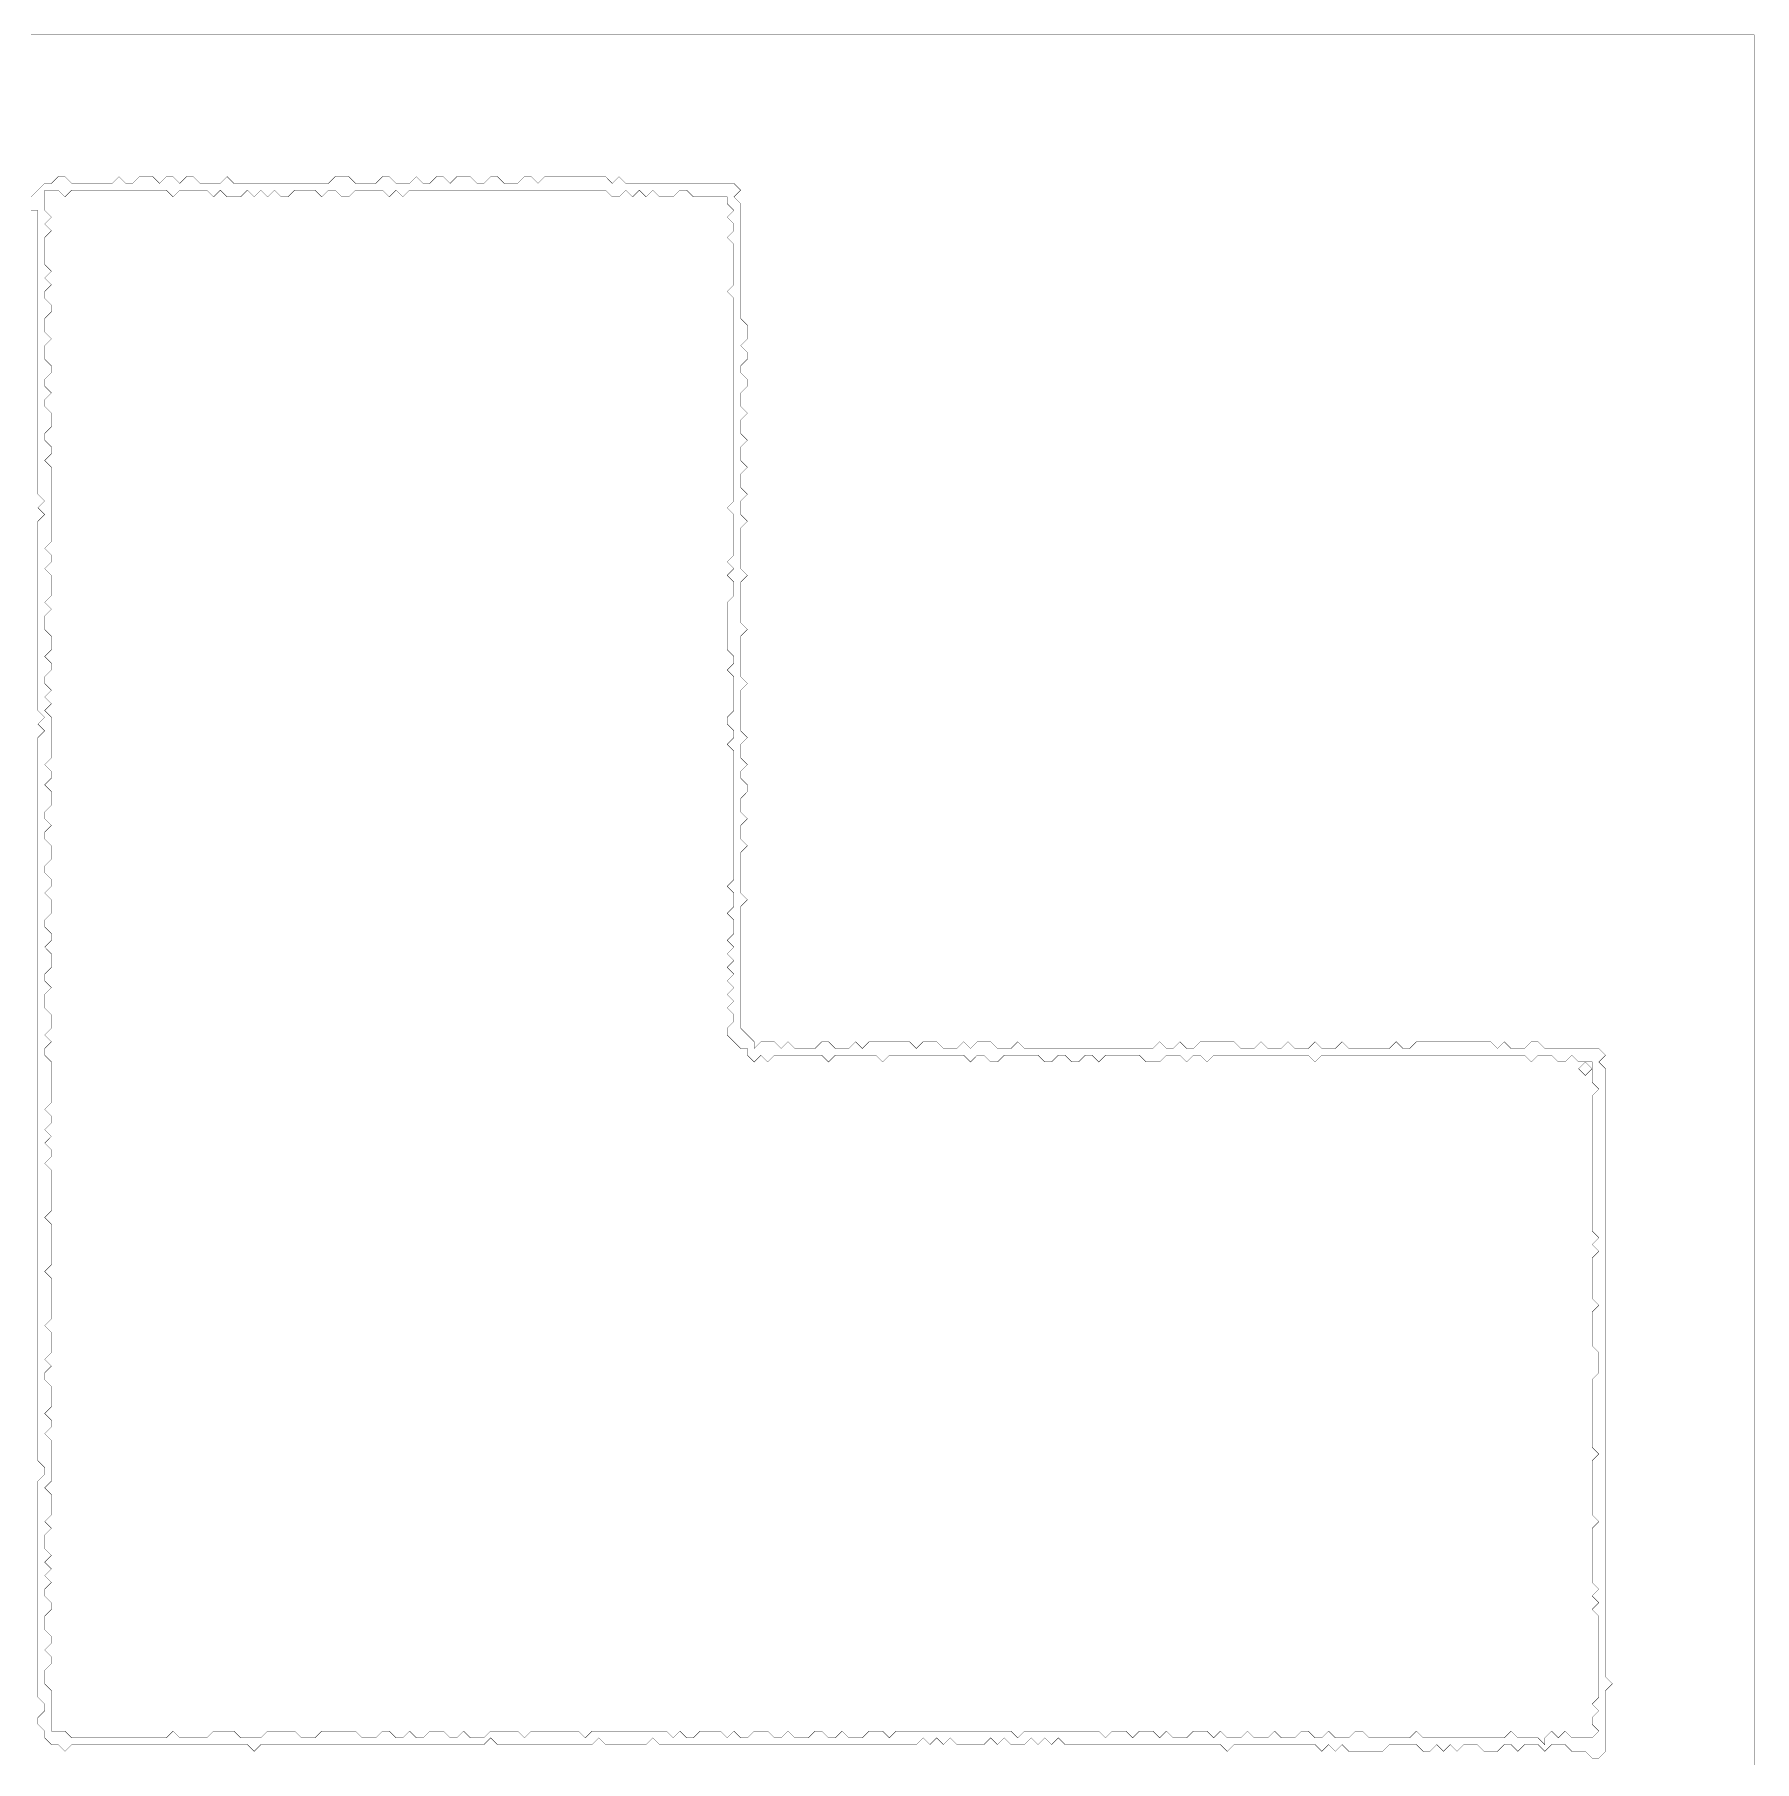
# Model space of a CAD drawing. Header units: metres. Extents: x 0 to 5174, y -5174 to 0.
# Drawn here: x 2597 to 5174, y -2587 to 0 of the extents above; entities that cross this region are included whole.
import ezdxf

# ---------------------------------------------------------------- set-up
doc = ezdxf.new("R2010")
doc.units = ezdxf.units.M
doc.layers.add('conductor', color=1, linetype='Continuous')
doc.layers.add('substrate', color=5, linetype='Continuous')

msp = doc.modelspace()

# ---------------------------------------------------------------- linework, layer by layer
at = {"layer": 'conductor', "const_width": 0.5}
for points in [[(2612.25, -232.875), (2612.25, -243), (2612.25, -253.125), (2612.25, -263.25), (2622.375, -273.375), (2612.25, -283.5), (2622.375, -293.625), (2612.25, -303.75), (2612.25, -313.875), (2612.25, -324), (2612.25, -334.125), (2612.25, -344.25), (2622.375, -354.375), (2612.25, -364.5), (2622.375, -374.625), (2612.25, -384.75), (2612.25, -394.875), (2622.375, -405), (2622.375, -415.125), (2612.25, -425.25), (2612.25, -435.375), (2612.25, -445.5), (2622.375, -455.625), (2612.25, -465.75), (2612.25, -475.875), (2612.25, -486), (2622.375, -496.125), (2622.375, -506.25), (2612.25, -516.375), (2612.25, -526.5), (2622.375, -536.625), (2612.25, -546.75), (2612.25, -556.875), (2622.375, -567), (2622.375, -577.125), (2622.375, -587.25), (2612.25, -597.375), (2612.25, -607.5), (2622.375, -617.625), (2622.375, -627.75), (2612.25, -637.875), (2622.375, -648), (2622.375, -658.125), (2622.375, -668.25), (2622.375, -678.375), (2622.375, -688.5), (2622.375, -698.625), (2622.375, -708.75), (2622.375, -718.875), (2622.375, -729), (2622.375, -739.125), (2622.375, -749.25), (2622.375, -759.375), (2612.25, -769.5), (2622.375, -779.625), (2622.375, -789.75), (2612.25, -799.875), (2622.375, -810), (2622.375, -820.125), (2622.375, -830.25), (2622.375, -840.375), (2612.25, -850.5), (2622.375, -860.625), (2612.25, -870.75), (2612.25, -880.875), (2612.25, -891), (2622.375, -901.125), (2622.375, -911.25), (2622.375, -921.375), (2612.25, -931.5), (2622.375, -941.625), (2622.375, -951.75), (2612.25, -961.875), (2612.25, -972), (2622.375, -982.125), (2612.25, -992.25), (2622.375, -1002.375), (2612.25, -1012.5), (2622.375, -1022.625), (2622.375, -1032.75), (2622.375, -1042.875), (2622.375, -1053), (2622.375, -1063.125), (2622.375, -1073.25), (2622.375, -1083.375), (2612.25, -1093.5), (2622.375, -1103.625), (2622.375, -1113.75), (2612.25, -1123.875), (2622.375, -1134), (2622.375, -1144.125), (2622.375, -1154.25), (2612.25, -1164.375), (2612.25, -1174.5), (2622.375, -1184.625), (2612.25, -1194.75), (2612.25, -1204.875), (2622.375, -1215), (2622.375, -1225.125), (2622.375, -1235.25), (2612.25, -1245.375), (2612.25, -1255.5), (2622.375, -1265.625), (2622.375, -1275.75), (2612.25, -1285.875), (2622.375, -1296), (2622.375, -1306.125), (2622.375, -1316.25), (2612.25, -1326.375), (2612.25, -1336.5), (2622.375, -1346.625), (2622.375, -1356.75), (2612.25, -1366.875), (2622.375, -1377), (2622.375, -1387.125), (2622.375, -1397.25), (2612.25, -1407.375), (2612.25, -1417.5), (2622.375, -1427.625), (2612.25, -1437.75), (2612.25, -1447.875), (2612.25, -1458), (2622.375, -1468.125), (2622.375, -1478.25), (2622.375, -1488.375), (2612.25, -1498.5), (2622.375, -1508.625), (2612.25, -1518.75), (2612.25, -1528.875), (2622.375, -1539), (2622.375, -1549.125), (2622.375, -1559.25), (2622.375, -1569.375), (2622.375, -1579.5), (2622.375, -1589.625), (2622.375, -1599.75), (2612.25, -1609.875), (2622.375, -1620), (2622.375, -1630.125), (2612.25, -1640.25), (2622.375, -1650.375), (2612.25, -1660.5), (2622.375, -1670.625), (2622.375, -1680.75), (2612.25, -1690.875), (2622.375, -1701), (2622.375, -1711.125), (2622.375, -1721.25), (2622.375, -1731.375), (2622.375, -1741.5), (2622.375, -1751.625), (2622.375, -1761.75), (2612.25, -1771.875), (2622.375, -1782), (2622.375, -1792.125), (2622.375, -1802.25), (2622.375, -1812.375), (2622.375, -1822.5), (2622.375, -1832.625), (2622.375, -1842.75), (2612.25, -1852.875), (2622.375, -1863), (2622.375, -1873.125), (2622.375, -1883.25), (2622.375, -1893.375), (2622.375, -1903.5), (2622.375, -1913.625), (2622.375, -1923.75), (2612.25, -1933.875), (2622.375, -1944), (2622.375, -1954.125), (2622.375, -1964.25), (2622.375, -1974.375), (2612.25, -1984.5), (2622.375, -1994.625), (2612.25, -2004.75), (2612.25, -2014.875), (2622.375, -2025), (2622.375, -2035.125), (2622.375, -2045.25), (2622.375, -2055.375), (2612.25, -2065.5), (2622.375, -2075.625), (2622.375, -2085.75), (2612.25, -2095.875), (2622.375, -2106), (2622.375, -2116.125), (2622.375, -2126.25), (2622.375, -2136.375), (2622.375, -2146.5), (2622.375, -2156.625), (2622.375, -2166.75), (2612.25, -2176.875), (2622.375, -2187), (2622.375, -2197.125), (2622.375, -2207.25), (2622.375, -2217.375), (2612.25, -2227.5), (2622.375, -2237.625), (2612.25, -2247.75), (2612.25, -2257.875), (2612.25, -2268), (2622.375, -2278.125), (2612.25, -2288.25), (2622.375, -2298.375), (2612.25, -2308.5), (2622.375, -2318.625), (2612.25, -2328.75), (2612.25, -2338.875), (2622.375, -2349), (2622.375, -2359.125), (2612.25, -2369.25), (2612.25, -2379.375), (2612.25, -2389.5), (2622.375, -2399.625), (2622.375, -2409.75), (2612.25, -2419.875), (2622.375, -2430), (2622.375, -2440.125), (2612.25, -2450.25), (2612.25, -2460.375), (2612.25, -2470.5), (2622.375, -2480.625), (2622.375, -2490.75), (2622.375, -2500.875), (2622.375, -2511), (2622.375, -2521.125), (2622.375, -2531.25), (2622.375, -2541.375), (2632.5, -2541.375), (2642.625, -2541.375), (2652.75, -2551.5), (2662.875, -2551.5), (2673, -2551.5), (2683.125, -2551.5), (2693.25, -2551.5), (2703.375, -2551.5), (2713.5, -2551.5), (2723.625, -2551.5), (2733.75, -2551.5), (2743.875, -2551.5), (2754, -2551.5), (2764.125, -2551.5), (2774.25, -2551.5), (2784.375, -2551.5), (2794.5, -2551.5), (2804.625, -2541.375), (2814.75, -2551.5), (2824.875, -2551.5), (2835, -2551.5), (2845.125, -2551.5), (2855.25, -2551.5), (2865.375, -2541.375), (2875.5, -2541.375), (2885.625, -2541.375), (2895.75, -2541.375), (2905.875, -2551.5), (2916, -2551.5), (2926.125, -2551.5), (2936.25, -2551.5), (2946.375, -2541.375), (2956.5, -2541.375), (2966.625, -2541.375), (2976.75, -2541.375), (2986.875, -2541.375), (2997, -2551.5), (3007.125, -2551.5), (3017.25, -2551.5), (3027.375, -2541.375), (3037.5, -2541.375), (3047.625, -2541.375), (3057.75, -2541.375), (3067.875, -2541.375), (3078, -2541.375), (3088.125, -2551.5), (3098.25, -2551.5), (3108.375, -2551.5), (3118.5, -2541.375), (3128.625, -2541.375), (3138.75, -2551.5), (3148.875, -2551.5), (3159, -2541.375), (3169.125, -2551.5), (3179.25, -2551.5), (3189.375, -2541.375), (3199.5, -2541.375), (3209.625, -2541.375), (3219.75, -2551.5), (3229.875, -2551.5), (3240, -2541.375), (3250.125, -2551.5), (3260.25, -2551.5), (3270.375, -2551.5), (3280.5, -2541.375), (3290.625, -2541.375), (3300.75, -2541.375), (3310.875, -2541.375), (3321, -2541.375), (3331.125, -2551.5), (3341.25, -2541.375), (3351.375, -2541.375), (3361.5, -2541.375), (3371.625, -2541.375), (3381.75, -2541.375), (3391.875, -2541.375), (3402, -2541.375), (3412.125, -2541.375), (3422.25, -2551.5), (3432.375, -2541.375), (3442.5, -2541.375), (3452.625, -2541.375), (3462.75, -2541.375), (3472.875, -2541.375), (3483, -2541.375), (3493.125, -2541.375), (3503.25, -2541.375), (3513.375, -2541.375), (3523.5, -2541.375), (3533.625, -2541.375), (3543.75, -2541.375), (3553.875, -2551.5), (3564, -2541.375), (3574.125, -2551.5), (3584.25, -2551.5), (3594.375, -2541.375), (3604.5, -2541.375), (3614.625, -2541.375), (3624.75, -2541.375), (3634.875, -2551.5), (3645, -2541.375), (3655.125, -2551.5), (3665.25, -2551.5), (3675.375, -2541.375), (3685.5, -2541.375), (3695.625, -2541.375), (3705.75, -2551.5), (3715.875, -2551.5), (3726, -2541.375), (3736.125, -2551.5), (3746.25, -2551.5), (3756.375, -2551.5), (3766.5, -2541.375), (3776.625, -2541.375), (3786.75, -2551.5), (3796.875, -2551.5), (3807, -2541.375), (3817.125, -2551.5), (3827.25, -2551.5), (3837.375, -2551.5), (3847.5, -2541.375), (3857.625, -2541.375), (3867.75, -2541.375), (3877.875, -2551.5), (3888, -2541.375), (3898.125, -2541.375), (3908.25, -2541.375), (3918.375, -2541.375), (3928.5, -2541.375), (3938.625, -2541.375), (3948.75, -2541.375), (3958.875, -2541.375), (3969, -2541.375), (3979.125, -2541.375), (3989.25, -2541.375), (3999.375, -2541.375), (4009.5, -2541.375), (4019.625, -2541.375), (4029.75, -2541.375), (4039.875, -2541.375), (4050, -2541.375), (4060.125, -2541.375), (4070.25, -2551.5), (4080.375, -2541.375), (4090.5, -2541.375), (4100.625, -2541.375), (4110.75, -2541.375), (4120.875, -2541.375), (4131, -2541.375), (4141.125, -2541.375), (4151.25, -2541.375), (4161.375, -2541.375), (4171.5, -2541.375), (4181.625, -2541.375), (4191.75, -2541.375), (4201.875, -2551.5), (4212, -2541.375), (4222.125, -2541.375), (4232.25, -2541.375), (4242.375, -2551.5), (4252.5, -2541.375), (4262.625, -2541.375), (4272.75, -2541.375), (4282.875, -2551.5), (4293, -2541.375), (4303.125, -2551.5), (4313.25, -2551.5), (4323.375, -2551.5), (4333.5, -2541.375), (4343.625, -2541.375), (4353.75, -2541.375), (4363.875, -2551.5), (4374, -2541.375), (4384.125, -2551.5), (4394.25, -2551.5), (4404.375, -2551.5), (4414.5, -2541.375), (4424.625, -2551.5), (4434.75, -2551.5), (4444.875, -2551.5), (4455, -2541.375), (4465.125, -2551.5), (4475.25, -2551.5), (4485.375, -2551.5), (4495.5, -2541.375), (4505.625, -2541.375), (4515.75, -2551.5), (4525.875, -2551.5), (4536, -2541.375), (4546.125, -2551.5), (4556.25, -2551.5), (4566.375, -2551.5), (4576.5, -2541.375), (4586.625, -2541.375), (4596.75, -2551.5), (4606.875, -2551.5), (4617, -2551.5), (4627.125, -2551.5), (4637.25, -2551.5), (4647.375, -2551.5), (4657.5, -2551.5), (4667.625, -2541.375), (4677.75, -2551.5), (4687.875, -2551.5), (4698, -2551.5), (4708.125, -2551.5), (4718.25, -2551.5), (4728.375, -2551.5), (4738.5, -2551.5), (4748.625, -2551.5), (4758.75, -2551.5), (4768.875, -2551.5), (4779, -2551.5), (4789.125, -2551.5), (4799.25, -2551.5), (4809.375, -2541.375), (4819.5, -2551.5), (4829.625, -2551.5), (4839.75, -2551.5), (4849.875, -2551.5), (4860, -2561.625), (4860, -2551.5), (4870.125, -2541.375), (4880.25, -2551.5), (4890.375, -2541.375), (4900.5, -2551.5), (4910.625, -2551.5), (4920.75, -2551.5), (4930.875, -2551.5), (4941, -2541.375), (4930.875, -2531.25), (4930.875, -2521.125), (4941, -2511), (4930.875, -2500.875), (4941, -2490.75), (4941, -2480.625), (4941, -2470.5), (4941, -2460.375), (4941, -2450.25), (4941, -2440.125), (4941, -2430), (4941, -2419.875), (4941, -2409.75), (4941, -2399.625), (4941, -2389.5), (4941, -2379.375), (4941, -2369.25), (4930.875, -2359.125), (4941, -2349), (4930.875, -2338.875), (4941, -2328.75), (4930.875, -2318.625), (4930.875, -2308.5), (4930.875, -2298.375), (4930.875, -2288.25), (4930.875, -2278.125), (4930.875, -2268), (4930.875, -2257.875), (4930.875, -2247.75), (4930.875, -2237.625), (4941, -2227.5), (4930.875, -2217.375), (4930.875, -2207.25), (4930.875, -2197.125), (4930.875, -2187), (4930.875, -2176.875), (4930.875, -2166.75), (4930.875, -2156.625), (4930.875, -2146.5), (4930.875, -2136.375), (4941, -2126.25), (4930.875, -2116.125), (4930.875, -2106), (4930.875, -2095.875), (4930.875, -2085.75), (4930.875, -2075.625), (4930.875, -2065.5), (4930.875, -2055.375), (4930.875, -2045.25), (4930.875, -2035.125), (4930.875, -2025), (4930.875, -2014.875), (4941, -2004.75), (4941, -1994.625), (4941, -1984.5), (4941, -1974.375), (4930.875, -1964.25), (4930.875, -1954.125), (4930.875, -1944), (4930.875, -1933.875), (4930.875, -1923.75), (4930.875, -1913.625), (4941, -1903.5), (4930.875, -1893.375), (4930.875, -1883.25), (4930.875, -1873.125), (4930.875, -1863), (4930.875, -1852.875), (4930.875, -1842.75), (4930.875, -1832.625), (4941, -1822.5), (4930.875, -1812.375), (4941, -1802.25), (4930.875, -1792.125), (4930.875, -1782), (4930.875, -1771.875), (4930.875, -1761.75), (4930.875, -1751.625), (4930.875, -1741.5), (4930.875, -1731.375), (4930.875, -1721.25), (4930.875, -1711.125), (4930.875, -1701), (4930.875, -1690.875), (4930.875, -1680.75), (4930.875, -1670.625), (4930.875, -1660.5), (4930.875, -1650.375), (4930.875, -1640.25), (4930.875, -1630.125), (4930.875, -1620), (4930.875, -1609.875), (4930.875, -1599.75), (4930.875, -1589.625), (4941, -1579.5), (4930.875, -1569.375), (4930.875, -1559.25), (4930.875, -1549.125), (4930.875, -1539), (4920.75, -1539), (4910.625, -1539), (4900.5, -1528.875), (4890.375, -1539), (4880.25, -1539), (4870.125, -1528.875), (4860, -1528.875), (4849.875, -1528.875), (4839.75, -1539), (4829.625, -1528.875), (4819.5, -1528.875), (4809.375, -1528.875), (4799.25, -1528.875), (4789.125, -1528.875), (4779, -1528.875), (4768.875, -1528.875), (4758.75, -1528.875), (4748.625, -1528.875), (4738.5, -1528.875), (4728.375, -1528.875), (4718.25, -1528.875), (4708.125, -1528.875), (4698, -1528.875), (4687.875, -1528.875), (4677.75, -1528.875), (4667.625, -1528.875), (4657.5, -1528.875), (4647.375, -1528.875), (4637.25, -1528.875), (4627.125, -1528.875), (4617, -1528.875), (4606.875, -1528.875), (4596.75, -1528.875), (4586.625, -1528.875), (4576.5, -1528.875), (4566.375, -1528.875), (4556.25, -1528.875), (4546.125, -1528.875), (4536, -1528.875), (4525.875, -1528.875), (4515.75, -1539), (4505.625, -1528.875), (4495.5, -1528.875), (4485.375, -1528.875), (4475.25, -1528.875), (4465.125, -1528.875), (4455, -1528.875), (4444.875, -1528.875), (4434.75, -1528.875), (4424.625, -1528.875), (4414.5, -1528.875), (4404.375, -1528.875), (4394.25, -1528.875), (4384.125, -1528.875), (4374, -1528.875), (4363.875, -1528.875), (4353.75, -1539), (4343.625, -1528.875), (4333.5, -1528.875), (4323.375, -1539), (4313.25, -1528.875), (4303.125, -1528.875), (4293, -1528.875), (4282.875, -1539), (4272.75, -1539), (4262.625, -1539), (4252.5, -1528.875), (4242.375, -1528.875), (4232.25, -1528.875), (4222.125, -1528.875), (4212, -1528.875), (4201.875, -1528.875), (4191.75, -1539), (4181.625, -1528.875), (4171.5, -1528.875), (4161.375, -1539), (4151.25, -1539), (4141.125, -1528.875), (4131, -1528.875), (4120.875, -1539), (4110.75, -1539), (4100.625, -1528.875), (4090.5, -1528.875), (4080.375, -1528.875), (4070.25, -1528.875), (4060.125, -1528.875), (4050, -1528.875), (4039.875, -1539), (4029.75, -1539), (4019.625, -1528.875), (4009.5, -1528.875), (3999.375, -1539), (3989.25, -1528.875), (3979.125, -1528.875), (3969, -1528.875), (3958.875, -1528.875), (3948.75, -1528.875), (3938.625, -1528.875), (3928.5, -1528.875), (3918.375, -1528.875), (3908.25, -1528.875), (3898.125, -1528.875), (3888, -1528.875), (3877.875, -1528.875), (3867.75, -1539), (3857.625, -1528.875), (3847.5, -1528.875), (3837.375, -1528.875), (3827.25, -1528.875), (3817.125, -1528.875), (3807, -1528.875), (3796.875, -1528.875), (3786.75, -1539), (3776.625, -1528.875), (3766.5, -1528.875), (3756.375, -1528.875), (3746.25, -1528.875), (3736.125, -1528.875), (3726, -1528.875), (3715.875, -1528.875), (3705.75, -1528.875), (3695.625, -1539), (3685.5, -1528.875), (3675.375, -1539), (3665.25, -1528.875), (3665.25, -1518.75), (3655.125, -1518.75), (3645, -1508.625), (3634.875, -1498.5), (3634.875, -1488.375), (3645, -1478.25), (3645, -1468.125), (3634.875, -1458), (3645, -1447.875), (3634.875, -1437.75), (3645, -1427.625), (3634.875, -1417.5), (3645, -1407.375), (3634.875, -1397.25), (3645, -1387.125), (3634.875, -1377), (3645, -1366.875), (3634.875, -1356.75), (3645, -1346.625), (3645, -1336.5), (3645, -1326.375), (3634.875, -1316.25), (3645, -1306.125), (3645, -1296), (3645, -1285.875), (3634.875, -1275.75), (3645, -1265.625), (3645, -1255.5), (3645, -1245.375), (3645, -1235.25), (3645, -1225.125), (3645, -1215), (3645, -1204.875), (3645, -1194.75), (3645, -1184.625), (3645, -1174.5), (3645, -1164.375), (3645, -1154.25), (3645, -1144.125), (3645, -1134), (3645, -1123.875), (3645, -1113.75), (3645, -1103.625), (3645, -1093.5), (3645, -1083.375), (3645, -1073.25), (3634.875, -1063.125), (3645, -1053), (3645, -1042.875), (3634.875, -1032.75), (3634.875, -1022.625), (3645, -1012.5), (3645, -1002.375), (3645, -992.25), (3645, -982.125), (3645, -972), (3645, -961.875), (3634.875, -951.75), (3645, -941.625), (3645, -931.5), (3634.875, -921.375), (3634.875, -911.25), (3634.875, -901.125), (3634.875, -891), (3634.875, -880.875), (3634.875, -870.75), (3634.875, -860.625), (3634.875, -850.5), (3645, -840.375), (3645, -830.25), (3645, -820.125), (3634.875, -810), (3645, -799.875), (3634.875, -789.75), (3645, -779.625), (3645, -769.5), (3645, -759.375), (3645, -749.25), (3645, -739.125), (3645, -729), (3645, -718.875), (3634.875, -708.75), (3645, -698.625), (3645, -688.5), (3645, -678.375), (3645, -668.25), (3645, -658.125), (3645, -648), (3645, -637.875), (3645, -627.75), (3645, -617.625), (3645, -607.5), (3645, -597.375), (3645, -587.25), (3645, -577.125), (3645, -567), (3645, -556.875), (3645, -546.75), (3645, -536.625), (3645, -526.5), (3645, -516.375), (3645, -506.25), (3645, -496.125), (3645, -486), (3645, -475.875), (3645, -465.75), (3645, -455.625), (3645, -445.5), (3645, -435.375), (3645, -425.25), (3645, -415.125), (3645, -405), (3645, -394.875), (3634.875, -384.75), (3645, -374.625), (3645, -364.5), (3645, -354.375), (3645, -344.25), (3645, -334.125), (3645, -324), (3645, -313.875), (3634.875, -303.75), (3645, -293.625), (3645, -283.5), (3634.875, -273.375), (3645, -263.25), (3634.875, -253.125), (3634.875, -243), (3624.75, -243), (3614.625, -243), (3604.5, -243), (3594.375, -243), (3584.25, -243), (3574.125, -232.875), (3564, -232.875), (3553.875, -243), (3543.75, -243), (3533.625, -243), (3523.5, -232.875), (3513.375, -243), (3503.25, -232.875), (3493.125, -243), (3483, -232.875), (3472.875, -243), (3462.75, -243), (3452.625, -232.875), (3442.5, -232.875), (3432.375, -232.875), (3422.25, -232.875), (3412.125, -232.875), (3402, -232.875), (3391.875, -232.875), (3381.75, -232.875), (3371.625, -232.875), (3361.5, -232.875), (3351.375, -232.875), (3341.25, -232.875), (3331.125, -232.875), (3321, -232.875), (3310.875, -232.875), (3300.75, -232.875), (3290.625, -232.875), (3280.5, -232.875), (3270.375, -232.875), (3260.25, -232.875), (3250.125, -232.875), (3240, -232.875), (3229.875, -232.875), (3219.75, -232.875), (3209.625, -232.875), (3199.5, -232.875), (3189.375, -232.875), (3179.25, -232.875), (3169.125, -232.875), (3159, -232.875), (3148.875, -243), (3138.75, -232.875), (3128.625, -243), (3118.5, -232.875), (3108.375, -232.875), (3098.25, -232.875), (3088.125, -232.875), (3078, -232.875), (3067.875, -243), (3057.75, -243), (3047.625, -232.875), (3037.5, -232.875), (3027.375, -243), (3017.25, -232.875), (3007.125, -232.875), (2997, -232.875), (2986.875, -232.875), (2976.75, -243), (2966.625, -243), (2956.5, -232.875), (2946.375, -243), (2936.25, -232.875), (2926.125, -243), (2916, -232.875), (2905.875, -243), (2895.75, -243), (2885.625, -243), (2875.5, -232.875), (2865.375, -243), (2855.25, -232.875), (2845.125, -232.875), (2835, -232.875), (2824.875, -232.875), (2814.75, -232.875), (2804.625, -243), (2794.5, -232.875), (2784.375, -232.875), (2774.25, -232.875), (2764.125, -232.875), (2754, -232.875), (2743.875, -232.875), (2733.75, -232.875), (2723.625, -232.875), (2713.5, -232.875), (2703.375, -232.875), (2693.25, -232.875), (2683.125, -232.875), (2673, -232.875), (2662.875, -232.875), (2652.75, -232.875), (2642.625, -243), (2632.5, -232.875), (2622.375, -232.875)], [(4910.625, -1549.125), (4920.75, -1539), (4930.875, -1549.125), (4920.75, -1559.25)]]:
    msp.add_lwpolyline(points, close=True, dxfattribs=at)
at = {"layer": 'substrate', "const_width": 0.5}
for points in [[(5173.875, -2592), (5173.875, -2581.875), (5173.875, -2571.75), (5173.875, -2561.625), (5173.875, -2551.5), (5173.875, -2541.375), (5173.875, -2531.25), (5173.875, -2521.125), (5173.875, -2511), (5173.875, -2500.875), (5173.875, -2490.75), (5173.875, -2480.625), (5173.875, -2470.5), (5173.875, -2460.375), (5173.875, -2450.25), (5173.875, -2440.125), (5173.875, -2430), (5173.875, -2419.875), (5173.875, -2409.75), (5173.875, -2399.625), (5173.875, -2389.5), (5173.875, -2379.375), (5173.875, -2369.25), (5173.875, -2359.125), (5173.875, -2349), (5173.875, -2338.875), (5173.875, -2328.75), (5173.875, -2318.625), (5173.875, -2308.5), (5173.875, -2298.375), (5173.875, -2288.25), (5173.875, -2278.125), (5173.875, -2268), (5173.875, -2257.875), (5173.875, -2247.75), (5173.875, -2237.625), (5173.875, -2227.5), (5173.875, -2217.375), (5173.875, -2207.25), (5173.875, -2197.125), (5173.875, -2187), (5173.875, -2176.875), (5173.875, -2166.75), (5173.875, -2156.625), (5173.875, -2146.5), (5173.875, -2136.375), (5173.875, -2126.25), (5173.875, -2116.125), (5173.875, -2106), (5173.875, -2095.875), (5173.875, -2085.75), (5173.875, -2075.625), (5173.875, -2065.5), (5173.875, -2055.375), (5173.875, -2045.25), (5173.875, -2035.125), (5173.875, -2025), (5173.875, -2014.875), (5173.875, -2004.75), (5173.875, -1994.625), (5173.875, -1984.5), (5173.875, -1974.375), (5173.875, -1964.25), (5173.875, -1954.125), (5173.875, -1944), (5173.875, -1933.875), (5173.875, -1923.75), (5173.875, -1913.625), (5173.875, -1903.5), (5173.875, -1893.375), (5173.875, -1883.25), (5173.875, -1873.125), (5173.875, -1863), (5173.875, -1852.875), (5173.875, -1842.75), (5173.875, -1832.625), (5173.875, -1822.5), (5173.875, -1812.375), (5173.875, -1802.25), (5173.875, -1792.125), (5173.875, -1782), (5173.875, -1771.875), (5173.875, -1761.75), (5173.875, -1751.625), (5173.875, -1741.5), (5173.875, -1731.375), (5173.875, -1721.25), (5173.875, -1711.125), (5173.875, -1701), (5173.875, -1690.875), (5173.875, -1680.75), (5173.875, -1670.625), (5173.875, -1660.5), (5173.875, -1650.375), (5173.875, -1640.25), (5173.875, -1630.125), (5173.875, -1620), (5173.875, -1609.875), (5173.875, -1599.75), (5173.875, -1589.625), (5173.875, -1579.5), (5173.875, -1569.375), (5173.875, -1559.25), (5173.875, -1549.125), (5173.875, -1539), (5173.875, -1528.875), (5173.875, -1518.75), (5173.875, -1508.625), (5173.875, -1498.5), (5173.875, -1488.375), (5173.875, -1478.25), (5173.875, -1468.125), (5173.875, -1458), (5173.875, -1447.875), (5173.875, -1437.75), (5173.875, -1427.625), (5173.875, -1417.5), (5173.875, -1407.375), (5173.875, -1397.25), (5173.875, -1387.125), (5173.875, -1377), (5173.875, -1366.875), (5173.875, -1356.75), (5173.875, -1346.625), (5173.875, -1336.5), (5173.875, -1326.375), (5173.875, -1316.25), (5173.875, -1306.125), (5173.875, -1296), (5173.875, -1285.875), (5173.875, -1275.75), (5173.875, -1265.625), (5173.875, -1255.5), (5173.875, -1245.375), (5173.875, -1235.25), (5173.875, -1225.125), (5173.875, -1215), (5173.875, -1204.875), (5173.875, -1194.75), (5173.875, -1184.625), (5173.875, -1174.5), (5173.875, -1164.375), (5173.875, -1154.25), (5173.875, -1144.125), (5173.875, -1134), (5173.875, -1123.875), (5173.875, -1113.75), (5173.875, -1103.625), (5173.875, -1093.5), (5173.875, -1083.375), (5173.875, -1073.25), (5173.875, -1063.125), (5173.875, -1053), (5173.875, -1042.875), (5173.875, -1032.75), (5173.875, -1022.625), (5173.875, -1012.5), (5173.875, -1002.375), (5173.875, -992.25), (5173.875, -982.125), (5173.875, -972), (5173.875, -961.875), (5173.875, -951.75), (5173.875, -941.625), (5173.875, -931.5), (5173.875, -921.375), (5173.875, -911.25), (5173.875, -901.125), (5173.875, -891), (5173.875, -880.875), (5173.875, -870.75), (5173.875, -860.625), (5173.875, -850.5), (5173.875, -840.375), (5173.875, -830.25), (5173.875, -820.125), (5173.875, -810), (5173.875, -799.875), (5173.875, -789.75), (5173.875, -779.625), (5173.875, -769.5), (5173.875, -759.375), (5173.875, -749.25), (5173.875, -739.125), (5173.875, -729), (5173.875, -718.875), (5173.875, -708.75), (5173.875, -698.625), (5173.875, -688.5), (5173.875, -678.375), (5173.875, -668.25), (5173.875, -658.125), (5173.875, -648), (5173.875, -637.875), (5173.875, -627.75), (5173.875, -617.625), (5173.875, -607.5), (5173.875, -597.375), (5173.875, -587.25), (5173.875, -577.125), (5173.875, -567), (5173.875, -556.875), (5173.875, -546.75), (5173.875, -536.625), (5173.875, -526.5), (5173.875, -516.375), (5173.875, -506.25), (5173.875, -496.125), (5173.875, -486), (5173.875, -475.875), (5173.875, -465.75), (5173.875, -455.625), (5173.875, -445.5), (5173.875, -435.375), (5173.875, -425.25), (5173.875, -415.125), (5173.875, -405), (5173.875, -394.875), (5173.875, -384.75), (5173.875, -374.625), (5173.875, -364.5), (5173.875, -354.375), (5173.875, -344.25), (5173.875, -334.125), (5173.875, -324), (5173.875, -313.875), (5173.875, -303.75), (5173.875, -293.625), (5173.875, -283.5), (5173.875, -273.375), (5173.875, -263.25), (5173.875, -253.125), (5173.875, -243), (5173.875, -232.875), (5173.875, -222.75), (5173.875, -212.625), (5173.875, -202.5), (5173.875, -192.375), (5173.875, -182.25), (5173.875, -172.125), (5173.875, -162), (5173.875, -151.875), (5173.875, -141.75), (5173.875, -131.625), (5173.875, -121.5), (5173.875, -111.375), (5173.875, -101.25), (5173.875, -91.125), (5173.875, -81), (5173.875, -70.875), (5173.875, -60.75), (5173.875, -50.625), (5173.875, -40.5), (5173.875, -30.375), (5173.875, -20.25), (5173.875, -10.125), (5173.875, 0), (5163.75, 0), (5153.625, 0), (5143.5, 0), (5133.375, 0), (5123.25, 0), (5113.125, 0), (5103, 0), (5092.875, 0), (5082.75, 0), (5072.625, 0), (5062.5, 0), (5052.375, 0), (5042.25, 0), (5032.125, 0), (5022, 0), (5011.875, 0), (5001.75, 0), (4991.625, 0), (4981.5, 0), (4971.375, 0), (4961.25, 0), (4951.125, 0), (4941, 0), (4930.875, 0), (4920.75, 0), (4910.625, 0), (4900.5, 0), (4890.375, 0), (4880.25, 0), (4870.125, 0), (4860, 0), (4849.875, 0), (4839.75, 0), (4829.625, 0), (4819.5, 0), (4809.375, 0), (4799.25, 0), (4789.125, 0), (4779, 0), (4768.875, 0), (4758.75, 0), (4748.625, 0), (4738.5, 0), (4728.375, 0), (4718.25, 0), (4708.125, 0), (4698, 0), (4687.875, 0), (4677.75, 0), (4667.625, 0), (4657.5, 0), (4647.375, 0), (4637.25, 0), (4627.125, 0), (4617, 0), (4606.875, 0), (4596.75, 0), (4586.625, 0), (4576.5, 0), (4566.375, 0), (4556.25, 0), (4546.125, 0), (4536, 0), (4525.875, 0), (4515.75, 0), (4505.625, 0), (4495.5, 0), (4485.375, 0), (4475.25, 0), (4465.125, 0), (4455, 0), (4444.875, 0), (4434.75, 0), (4424.625, 0), (4414.5, 0), (4404.375, 0), (4394.25, 0), (4384.125, 0), (4374, 0), (4363.875, 0), (4353.75, 0), (4343.625, 0), (4333.5, 0), (4323.375, 0), (4313.25, 0), (4303.125, 0), (4293, 0), (4282.875, 0), (4272.75, 0), (4262.625, 0), (4252.5, 0), (4242.375, 0), (4232.25, 0), (4222.125, 0), (4212, 0), (4201.875, 0), (4191.75, 0), (4181.625, 0), (4171.5, 0), (4161.375, 0), (4151.25, 0), (4141.125, 0), (4131, 0), (4120.875, 0), (4110.75, 0), (4100.625, 0), (4090.5, 0), (4080.375, 0), (4070.25, 0), (4060.125, 0), (4050, 0), (4039.875, 0), (4029.75, 0), (4019.625, 0), (4009.5, 0), (3999.375, 0), (3989.25, 0), (3979.125, 0), (3969, 0), (3958.875, 0), (3948.75, 0), (3938.625, 0), (3928.5, 0), (3918.375, 0), (3908.25, 0), (3898.125, 0), (3888, 0), (3877.875, 0), (3867.75, 0), (3857.625, 0), (3847.5, 0), (3837.375, 0), (3827.25, 0), (3817.125, 0), (3807, 0), (3796.875, 0), (3786.75, 0), (3776.625, 0), (3766.5, 0), (3756.375, 0), (3746.25, 0), (3736.125, 0), (3726, 0), (3715.875, 0), (3705.75, 0), (3695.625, 0), (3685.5, 0), (3675.375, 0), (3665.25, 0), (3655.125, 0), (3645, 0), (3634.875, 0), (3624.75, 0), (3614.625, 0), (3604.5, 0), (3594.375, 0), (3584.25, 0), (3574.125, 0), (3564, 0), (3553.875, 0), (3543.75, 0), (3533.625, 0), (3523.5, 0), (3513.375, 0), (3503.25, 0), (3493.125, 0), (3483, 0), (3472.875, 0), (3462.75, 0), (3452.625, 0), (3442.5, 0), (3432.375, 0), (3422.25, 0), (3412.125, 0), (3402, 0), (3391.875, 0), (3381.75, 0), (3371.625, 0), (3361.5, 0), (3351.375, 0), (3341.25, 0), (3331.125, 0), (3321, 0), (3310.875, 0), (3300.75, 0), (3290.625, 0), (3280.5, 0), (3270.375, 0), (3260.25, 0), (3250.125, 0), (3240, 0), (3229.875, 0), (3219.75, 0), (3209.625, 0), (3199.5, 0), (3189.375, 0), (3179.25, 0), (3169.125, 0), (3159, 0), (3148.875, 0), (3138.75, 0), (3128.625, 0), (3118.5, 0), (3108.375, 0), (3098.25, 0), (3088.125, 0), (3078, 0), (3067.875, 0), (3057.75, 0), (3047.625, 0), (3037.5, 0), (3027.375, 0), (3017.25, 0), (3007.125, 0), (2997, 0), (2986.875, 0), (2976.75, 0), (2966.625, 0), (2956.5, 0), (2946.375, 0), (2936.25, 0), (2926.125, 0), (2916, 0), (2905.875, 0), (2895.75, 0), (2885.625, 0), (2875.5, 0), (2865.375, 0), (2855.25, 0), (2845.125, 0), (2835, 0), (2824.875, 0), (2814.75, 0), (2804.625, 0), (2794.5, 0), (2784.375, 0), (2774.25, 0), (2764.125, 0), (2754, 0), (2743.875, 0), (2733.75, 0), (2723.625, 0), (2713.5, 0), (2703.375, 0), (2693.25, 0), (2683.125, 0), (2673, 0), (2662.875, 0), (2652.75, 0), (2642.625, 0), (2632.5, 0), (2622.375, 0), (2612.25, 0), (2602.125, 0), (2592, 0)], [(2592, -243), (2602.125, -232.875), (2612.25, -222.75), (2622.375, -222.75), (2632.5, -212.625), (2642.625, -212.625), (2652.75, -222.75), (2662.875, -222.75), (2673, -222.75), (2683.125, -222.75), (2693.25, -222.75), (2703.375, -222.75), (2713.5, -222.75), (2723.625, -212.625), (2733.75, -222.75), (2743.875, -222.75), (2754, -212.625), (2764.125, -212.625), (2774.25, -212.625), (2784.375, -222.75), (2794.5, -212.625), (2804.625, -212.625), (2814.75, -222.75), (2824.875, -212.625), (2835, -212.625), (2845.125, -222.75), (2855.25, -222.75), (2865.375, -222.75), (2875.5, -222.75), (2885.625, -212.625), (2895.75, -222.75), (2905.875, -222.75), (2916, -222.75), (2926.125, -222.75), (2936.25, -222.75), (2946.375, -222.75), (2956.5, -222.75), (2966.625, -222.75), (2976.75, -222.75), (2986.875, -222.75), (2997, -222.75), (3007.125, -222.75), (3017.25, -222.75), (3027.375, -222.75), (3037.5, -222.75), (3047.625, -212.625), (3057.75, -212.625), (3067.875, -212.625), (3078, -222.75), (3088.125, -222.75), (3098.25, -222.75), (3108.375, -222.75), (3118.5, -212.625), (3128.625, -212.625), (3138.75, -222.75), (3148.875, -222.75), (3159, -222.75), (3169.125, -212.625), (3179.25, -222.75), (3189.375, -222.75), (3199.5, -212.625), (3209.625, -212.625), (3219.75, -222.75), (3229.875, -212.625), (3240, -212.625), (3250.125, -212.625), (3260.25, -222.75), (3270.375, -222.75), (3280.5, -212.625), (3290.625, -212.625), (3300.75, -222.75), (3310.875, -222.75), (3321, -222.75), (3331.125, -212.625), (3341.25, -212.625), (3351.375, -222.75), (3361.5, -212.625), (3371.625, -212.625), (3381.75, -212.625), (3391.875, -212.625), (3402, -212.625), (3412.125, -212.625), (3422.25, -212.625), (3432.375, -212.625), (3442.5, -212.625), (3452.625, -212.625), (3462.75, -222.75), (3472.875, -212.625), (3483, -222.75), (3493.125, -222.75), (3503.25, -222.75), (3513.375, -222.75), (3523.5, -222.75), (3533.625, -222.75), (3543.75, -222.75), (3553.875, -222.75), (3564, -222.75), (3574.125, -222.75), (3584.25, -222.75), (3594.375, -222.75), (3604.5, -222.75), (3614.625, -222.75), (3624.75, -222.75), (3634.875, -222.75), (3645, -222.75), (3655.125, -232.875), (3645, -243), (3655.125, -253.125), (3655.125, -263.25), (3655.125, -273.375), (3655.125, -283.5), (3655.125, -293.625), (3655.125, -303.75), (3655.125, -313.875), (3655.125, -324), (3655.125, -334.125), (3655.125, -344.25), (3655.125, -354.375), (3655.125, -364.5), (3655.125, -374.625), (3655.125, -384.75), (3655.125, -394.875), (3655.125, -405), (3655.125, -415.125), (3655.125, -425.25), (3665.25, -435.375), (3665.25, -445.5), (3665.25, -455.625), (3655.125, -465.75), (3665.25, -475.875), (3665.25, -486), (3655.125, -496.125), (3655.125, -506.25), (3665.25, -516.375), (3665.25, -526.5), (3655.125, -536.625), (3655.125, -546.75), (3655.125, -556.875), (3665.25, -567), (3655.125, -577.125), (3655.125, -587.25), (3655.125, -597.375), (3665.25, -607.5), (3655.125, -617.625), (3655.125, -627.75), (3655.125, -637.875), (3665.25, -648), (3655.125, -658.125), (3655.125, -668.25), (3655.125, -678.375), (3665.25, -688.5), (3655.125, -698.625), (3655.125, -708.75), (3655.125, -718.875), (3665.25, -729), (3655.125, -739.125), (3655.125, -749.25), (3655.125, -759.375), (3655.125, -769.5), (3655.125, -779.625), (3655.125, -789.75), (3655.125, -799.875), (3665.25, -810), (3655.125, -820.125), (3655.125, -830.25), (3655.125, -840.375), (3655.125, -850.5), (3655.125, -860.625), (3655.125, -870.75), (3655.125, -880.875), (3665.25, -891), (3655.125, -901.125), (3655.125, -911.25), (3655.125, -921.375), (3655.125, -931.5), (3655.125, -941.625), (3655.125, -951.75), (3655.125, -961.875), (3665.25, -972), (3655.125, -982.125), (3655.125, -992.25), (3655.125, -1002.375), (3655.125, -1012.5), (3655.125, -1022.625), (3655.125, -1032.75), (3655.125, -1042.875), (3665.25, -1053), (3655.125, -1063.125), (3655.125, -1073.25), (3655.125, -1083.375), (3665.25, -1093.5), (3655.125, -1103.625), (3655.125, -1113.75), (3665.25, -1123.875), (3665.25, -1134), (3655.125, -1144.125), (3655.125, -1154.25), (3655.125, -1164.375), (3665.25, -1174.5), (3655.125, -1184.625), (3655.125, -1194.75), (3655.125, -1204.875), (3665.25, -1215), (3655.125, -1225.125), (3655.125, -1235.25), (3655.125, -1245.375), (3655.125, -1255.5), (3655.125, -1265.625), (3655.125, -1275.75), (3655.125, -1285.875), (3665.25, -1296), (3655.125, -1306.125), (3655.125, -1316.25), (3655.125, -1326.375), (3655.125, -1336.5), (3655.125, -1346.625), (3655.125, -1356.75), (3655.125, -1366.875), (3655.125, -1377), (3655.125, -1387.125), (3655.125, -1397.25), (3655.125, -1407.375), (3655.125, -1417.5), (3655.125, -1427.625), (3655.125, -1437.75), (3655.125, -1447.875), (3655.125, -1458), (3655.125, -1468.125), (3655.125, -1478.25), (3655.125, -1488.375), (3665.25, -1498.5), (3675.375, -1508.625), (3675.375, -1518.75), (3685.5, -1508.625), (3695.625, -1508.625), (3705.75, -1508.625), (3715.875, -1518.75), (3726, -1508.625), (3736.125, -1518.75), (3746.25, -1518.75), (3756.375, -1518.75), (3766.5, -1518.75), (3776.625, -1508.625), (3786.75, -1508.625), (3796.875, -1518.75), (3807, -1518.75), (3817.125, -1518.75), (3827.25, -1508.625), (3837.375, -1518.75), (3847.5, -1508.625), (3857.625, -1508.625), (3867.75, -1508.625), (3877.875, -1508.625), (3888, -1508.625), (3898.125, -1508.625), (3908.25, -1508.625), (3918.375, -1518.75), (3928.5, -1508.625), (3938.625, -1508.625), (3948.75, -1508.625), (3958.875, -1518.75), (3969, -1518.75), (3979.125, -1518.75), (3989.25, -1508.625), (3999.375, -1518.75), (4009.5, -1508.625), (4019.625, -1508.625), (4029.75, -1508.625), (4039.875, -1518.75), (4050, -1518.75), (4060.125, -1518.75), (4070.25, -1508.625), (4080.375, -1518.75), (4090.5, -1518.75), (4100.625, -1518.75), (4110.75, -1518.75), (4120.875, -1518.75), (4131, -1518.75), (4141.125, -1518.75), (4151.25, -1518.75), (4161.375, -1518.75), (4171.5, -1518.75), (4181.625, -1518.75), (4191.75, -1518.75), (4201.875, -1518.75), (4212, -1518.75), (4222.125, -1518.75), (4232.25, -1518.75), (4242.375, -1518.75), (4252.5, -1518.75), (4262.625, -1518.75), (4272.75, -1518.75), (4282.875, -1508.625), (4293, -1518.75), (4303.125, -1518.75), (4313.25, -1508.625), (4323.375, -1518.75), (4333.5, -1518.75), (4343.625, -1508.625), (4353.75, -1508.625), (4363.875, -1508.625), (4374, -1508.625), (4384.125, -1508.625), (4394.25, -1508.625), (4404.375, -1518.75), (4414.5, -1518.75), (4424.625, -1518.75), (4434.75, -1508.625), (4444.875, -1518.75), (4455, -1518.75), (4465.125, -1518.75), (4475.25, -1508.625), (4485.375, -1518.75), (4495.5, -1518.75), (4505.625, -1518.75), (4515.75, -1508.625), (4525.875, -1518.75), (4536, -1518.75), (4546.125, -1518.75), (4556.25, -1508.625), (4566.375, -1518.75), (4576.5, -1518.75), (4586.625, -1518.75), (4596.75, -1518.75), (4606.875, -1518.75), (4617, -1518.75), (4627.125, -1518.75), (4637.25, -1508.625), (4647.375, -1518.75), (4657.5, -1518.75), (4667.625, -1508.625), (4677.75, -1508.625), (4687.875, -1508.625), (4698, -1508.625), (4708.125, -1508.625), (4718.25, -1508.625), (4728.375, -1508.625), (4738.5, -1508.625), (4748.625, -1508.625), (4758.75, -1508.625), (4768.875, -1508.625), (4779, -1508.625), (4789.125, -1518.75), (4799.25, -1508.625), (4809.375, -1518.75), (4819.5, -1518.75), (4829.625, -1518.75), (4839.75, -1508.625), (4849.875, -1508.625), (4860, -1518.75), (4870.125, -1518.75), (4880.25, -1518.75), (4890.375, -1518.75), (4900.5, -1518.75), (4910.625, -1518.75), (4920.75, -1518.75), (4930.875, -1518.75), (4941, -1518.75), (4951.125, -1528.875), (4941, -1539), (4951.125, -1549.125), (4951.125, -1559.25), (4951.125, -1569.375), (4951.125, -1579.5), (4951.125, -1589.625), (4951.125, -1599.75), (4951.125, -1609.875), (4951.125, -1620), (4951.125, -1630.125), (4951.125, -1640.25), (4951.125, -1650.375), (4951.125, -1660.5), (4951.125, -1670.625), (4951.125, -1680.75), (4951.125, -1690.875), (4951.125, -1701), (4951.125, -1711.125), (4951.125, -1721.25), (4951.125, -1731.375), (4951.125, -1741.5), (4951.125, -1751.625), (4951.125, -1761.75), (4951.125, -1771.875), (4951.125, -1782), (4951.125, -1792.125), (4951.125, -1802.25), (4951.125, -1812.375), (4951.125, -1822.5), (4951.125, -1832.625), (4951.125, -1842.75), (4951.125, -1852.875), (4951.125, -1863), (4951.125, -1873.125), (4951.125, -1883.25), (4951.125, -1893.375), (4951.125, -1903.5), (4951.125, -1913.625), (4951.125, -1923.75), (4951.125, -1933.875), (4951.125, -1944), (4951.125, -1954.125), (4951.125, -1964.25), (4951.125, -1974.375), (4951.125, -1984.5), (4951.125, -1994.625), (4951.125, -2004.75), (4951.125, -2014.875), (4951.125, -2025), (4951.125, -2035.125), (4951.125, -2045.25), (4951.125, -2055.375), (4951.125, -2065.5), (4951.125, -2075.625), (4951.125, -2085.75), (4951.125, -2095.875), (4951.125, -2106), (4951.125, -2116.125), (4951.125, -2126.25), (4951.125, -2136.375), (4951.125, -2146.5), (4951.125, -2156.625), (4951.125, -2166.75), (4951.125, -2176.875), (4951.125, -2187), (4951.125, -2197.125), (4951.125, -2207.25), (4951.125, -2217.375), (4951.125, -2227.5), (4951.125, -2237.625), (4951.125, -2247.75), (4951.125, -2257.875), (4951.125, -2268), (4951.125, -2278.125), (4951.125, -2288.25), (4951.125, -2298.375), (4951.125, -2308.5), (4951.125, -2318.625), (4951.125, -2328.75), (4951.125, -2338.875), (4951.125, -2349), (4951.125, -2359.125), (4951.125, -2369.25), (4951.125, -2379.375), (4951.125, -2389.5), (4951.125, -2399.625), (4951.125, -2409.75), (4951.125, -2419.875), (4951.125, -2430), (4951.125, -2440.125), (4951.125, -2450.25), (4951.125, -2460.375), (4961.25, -2470.5), (4951.125, -2480.625), (4951.125, -2490.75), (4951.125, -2500.875), (4951.125, -2511), (4951.125, -2521.125), (4951.125, -2531.25), (4951.125, -2541.375), (4951.125, -2551.5), (4951.125, -2561.625), (4951.125, -2571.75), (4941, -2581.875), (4930.875, -2581.875), (4920.75, -2571.75), (4910.625, -2571.75), (4900.5, -2571.75), (4890.375, -2561.625), (4880.25, -2561.625), (4870.125, -2561.625), (4860, -2571.75), (4849.875, -2561.625), (4839.75, -2561.625), (4829.625, -2561.625), (4819.5, -2571.75), (4809.375, -2561.625), (4799.25, -2561.625), (4789.125, -2571.75), (4779, -2571.75), (4768.875, -2571.75), (4758.75, -2561.625), (4748.625, -2561.625), (4738.5, -2561.625), (4728.375, -2571.75), (4718.25, -2561.625), (4708.125, -2571.75), (4698, -2561.625), (4687.875, -2571.75), (4677.75, -2571.75), (4667.625, -2561.625), (4657.5, -2561.625), (4647.375, -2561.625), (4637.25, -2561.625), (4627.125, -2561.625), (4617, -2571.75), (4606.875, -2571.75), (4596.75, -2571.75), (4586.625, -2571.75), (4576.5, -2571.75), (4566.375, -2571.75), (4556.25, -2561.625), (4546.125, -2571.75), (4536, -2561.625), (4525.875, -2571.75), (4515.75, -2561.625), (4505.625, -2561.625), (4495.5, -2561.625), (4485.375, -2561.625), (4475.25, -2561.625), (4465.125, -2561.625), (4455, -2561.625), (4444.875, -2561.625), (4434.75, -2561.625), (4424.625, -2561.625), (4414.5, -2561.625), (4404.375, -2561.625), (4394.25, -2561.625), (4384.125, -2571.75), (4374, -2561.625), (4363.875, -2561.625), (4353.75, -2561.625), (4343.625, -2561.625), (4333.5, -2561.625), (4323.375, -2561.625), (4313.25, -2561.625), (4303.125, -2561.625), (4293, -2561.625), (4282.875, -2561.625), (4272.75, -2561.625), (4262.625, -2561.625), (4252.5, -2561.625), (4242.375, -2561.625), (4232.25, -2561.625), (4222.125, -2561.625), (4212, -2561.625), (4201.875, -2561.625), (4191.75, -2561.625), (4181.625, -2561.625), (4171.5, -2561.625), (4161.375, -2561.625), (4151.25, -2561.625), (4141.125, -2561.625), (4131, -2551.5), (4120.875, -2561.625), (4110.75, -2551.5), (4100.625, -2561.625), (4090.5, -2551.5), (4080.375, -2561.625), (4070.25, -2561.625), (4060.125, -2561.625), (4050, -2551.5), (4039.875, -2561.625), (4029.75, -2551.5), (4019.625, -2561.625), (4009.5, -2561.625), (3999.375, -2561.625), (3989.25, -2561.625), (3979.125, -2561.625), (3969, -2551.5), (3958.875, -2561.625), (3948.75, -2551.5), (3938.625, -2561.625), (3928.5, -2551.5), (3918.375, -2561.625), (3908.25, -2561.625), (3898.125, -2561.625), (3888, -2561.625), (3877.875, -2561.625), (3867.75, -2561.625), (3857.625, -2561.625), (3847.5, -2561.625), (3837.375, -2561.625), (3827.25, -2561.625), (3817.125, -2561.625), (3807, -2561.625), (3796.875, -2561.625), (3786.75, -2561.625), (3776.625, -2561.625), (3766.5, -2561.625), (3756.375, -2561.625), (3746.25, -2561.625), (3736.125, -2561.625), (3726, -2561.625), (3715.875, -2561.625), (3705.75, -2561.625), (3695.625, -2561.625), (3685.5, -2561.625), (3675.375, -2561.625), (3665.25, -2561.625), (3655.125, -2561.625), (3645, -2561.625), (3634.875, -2561.625), (3624.75, -2561.625), (3614.625, -2561.625), (3604.5, -2561.625), (3594.375, -2561.625), (3584.25, -2561.625), (3574.125, -2561.625), (3564, -2561.625), (3553.875, -2561.625), (3543.75, -2561.625), (3533.625, -2561.625), (3523.5, -2551.5), (3513.375, -2561.625), (3503.25, -2561.625), (3493.125, -2561.625), (3483, -2561.625), (3472.875, -2561.625), (3462.75, -2561.625), (3452.625, -2561.625), (3442.5, -2551.5), (3432.375, -2561.625), (3422.25, -2561.625), (3412.125, -2561.625), (3402, -2561.625), (3391.875, -2561.625), (3381.75, -2561.625), (3371.625, -2561.625), (3361.5, -2561.625), (3351.375, -2561.625), (3341.25, -2561.625), (3331.125, -2561.625), (3321, -2561.625), (3310.875, -2561.625), (3300.75, -2561.625), (3290.625, -2561.625), (3280.5, -2551.5), (3270.375, -2561.625), (3260.25, -2561.625), (3250.125, -2561.625), (3240, -2561.625), (3229.875, -2561.625), (3219.75, -2561.625), (3209.625, -2561.625), (3199.5, -2561.625), (3189.375, -2561.625), (3179.25, -2561.625), (3169.125, -2561.625), (3159, -2561.625), (3148.875, -2561.625), (3138.75, -2561.625), (3128.625, -2561.625), (3118.5, -2561.625), (3108.375, -2561.625), (3098.25, -2561.625), (3088.125, -2561.625), (3078, -2561.625), (3067.875, -2561.625), (3057.75, -2561.625), (3047.625, -2561.625), (3037.5, -2561.625), (3027.375, -2561.625), (3017.25, -2561.625), (3007.125, -2561.625), (2997, -2561.625), (2986.875, -2561.625), (2976.75, -2561.625), (2966.625, -2561.625), (2956.5, -2561.625), (2946.375, -2561.625), (2936.25, -2561.625), (2926.125, -2571.75), (2916, -2561.625), (2905.875, -2561.625), (2895.75, -2561.625), (2885.625, -2561.625), (2875.5, -2561.625), (2865.375, -2561.625), (2855.25, -2561.625), (2845.125, -2561.625), (2835, -2561.625), (2824.875, -2561.625), (2814.75, -2561.625), (2804.625, -2561.625), (2794.5, -2561.625), (2784.375, -2561.625), (2774.25, -2561.625), (2764.125, -2561.625), (2754, -2561.625), (2743.875, -2561.625), (2733.75, -2561.625), (2723.625, -2561.625), (2713.5, -2561.625), (2703.375, -2561.625), (2693.25, -2561.625), (2683.125, -2561.625), (2673, -2561.625), (2662.875, -2561.625), (2652.75, -2561.625), (2642.625, -2571.75), (2632.5, -2561.625), (2622.375, -2561.625), (2612.25, -2551.5), (2612.25, -2541.375), (2602.125, -2531.25), (2602.125, -2521.125), (2612.25, -2511), (2612.25, -2500.875), (2602.125, -2490.75), (2602.125, -2480.625), (2602.125, -2470.5), (2602.125, -2460.375), (2602.125, -2450.25), (2602.125, -2440.125), (2602.125, -2430), (2602.125, -2419.875), (2602.125, -2409.75), (2602.125, -2399.625), (2602.125, -2389.5), (2602.125, -2379.375), (2602.125, -2369.25), (2602.125, -2359.125), (2602.125, -2349), (2602.125, -2338.875), (2602.125, -2328.75), (2602.125, -2318.625), (2602.125, -2308.5), (2602.125, -2298.375), (2602.125, -2288.25), (2602.125, -2278.125), (2602.125, -2268), (2602.125, -2257.875), (2602.125, -2247.75), (2602.125, -2237.625), (2602.125, -2227.5), (2602.125, -2217.375), (2602.125, -2207.25), (2602.125, -2197.125), (2602.125, -2187), (2602.125, -2176.875), (2602.125, -2166.75), (2612.25, -2156.625), (2612.25, -2146.5), (2602.125, -2136.375), (2602.125, -2126.25), (2602.125, -2116.125), (2602.125, -2106), (2602.125, -2095.875), (2602.125, -2085.75), (2602.125, -2075.625), (2602.125, -2065.5), (2602.125, -2055.375), (2602.125, -2045.25), (2602.125, -2035.125), (2602.125, -2025), (2602.125, -2014.875), (2602.125, -2004.75), (2602.125, -1994.625), (2602.125, -1984.5), (2602.125, -1974.375), (2602.125, -1964.25), (2602.125, -1954.125), (2602.125, -1944), (2602.125, -1933.875), (2602.125, -1923.75), (2602.125, -1913.625), (2602.125, -1903.5), (2602.125, -1893.375), (2602.125, -1883.25), (2602.125, -1873.125), (2602.125, -1863), (2602.125, -1852.875), (2602.125, -1842.75), (2602.125, -1832.625), (2602.125, -1822.5), (2602.125, -1812.375), (2602.125, -1802.25), (2602.125, -1792.125), (2602.125, -1782), (2602.125, -1771.875), (2602.125, -1761.75), (2602.125, -1751.625), (2602.125, -1741.5), (2602.125, -1731.375), (2602.125, -1721.25), (2602.125, -1711.125), (2602.125, -1701), (2602.125, -1690.875), (2602.125, -1680.75), (2602.125, -1670.625), (2602.125, -1660.5), (2602.125, -1650.375), (2602.125, -1640.25), (2602.125, -1630.125), (2602.125, -1620), (2602.125, -1609.875), (2602.125, -1599.75), (2602.125, -1589.625), (2602.125, -1579.5), (2602.125, -1569.375), (2602.125, -1559.25), (2602.125, -1549.125), (2602.125, -1539), (2602.125, -1528.875), (2602.125, -1518.75), (2602.125, -1508.625), (2602.125, -1498.5), (2602.125, -1488.375), (2602.125, -1478.25), (2602.125, -1468.125), (2602.125, -1458), (2602.125, -1447.875), (2602.125, -1437.75), (2602.125, -1427.625), (2602.125, -1417.5), (2602.125, -1407.375), (2602.125, -1397.25), (2602.125, -1387.125), (2602.125, -1377), (2602.125, -1366.875), (2602.125, -1356.75), (2602.125, -1346.625), (2602.125, -1336.5), (2602.125, -1326.375), (2602.125, -1316.25), (2602.125, -1306.125), (2602.125, -1296), (2602.125, -1285.875), (2602.125, -1275.75), (2602.125, -1265.625), (2602.125, -1255.5), (2602.125, -1245.375), (2602.125, -1235.25), (2602.125, -1225.125), (2602.125, -1215), (2602.125, -1204.875), (2602.125, -1194.75), (2602.125, -1184.625), (2602.125, -1174.5), (2602.125, -1164.375), (2602.125, -1154.25), (2602.125, -1144.125), (2602.125, -1134), (2602.125, -1123.875), (2602.125, -1113.75), (2602.125, -1103.625), (2602.125, -1093.5), (2602.125, -1083.375), (2602.125, -1073.25), (2602.125, -1063.125), (2602.125, -1053), (2612.25, -1042.875), (2602.125, -1032.75), (2612.25, -1022.625), (2602.125, -1012.5), (2602.125, -1002.375), (2602.125, -992.25), (2602.125, -982.125), (2602.125, -972), (2602.125, -961.875), (2602.125, -951.75), (2602.125, -941.625), (2602.125, -931.5), (2602.125, -921.375), (2602.125, -911.25), (2602.125, -901.125), (2602.125, -891), (2602.125, -880.875), (2602.125, -870.75), (2602.125, -860.625), (2602.125, -850.5), (2602.125, -840.375), (2602.125, -830.25), (2602.125, -820.125), (2602.125, -810), (2602.125, -799.875), (2602.125, -789.75), (2602.125, -779.625), (2602.125, -769.5), (2602.125, -759.375), (2602.125, -749.25), (2602.125, -739.125), (2602.125, -729), (2612.25, -718.875), (2602.125, -708.75), (2612.25, -698.625), (2602.125, -688.5), (2602.125, -678.375), (2602.125, -668.25), (2602.125, -658.125), (2602.125, -648), (2602.125, -637.875), (2602.125, -627.75), (2602.125, -617.625), (2602.125, -607.5), (2602.125, -597.375), (2602.125, -587.25), (2602.125, -577.125), (2602.125, -567), (2602.125, -556.875), (2602.125, -546.75), (2602.125, -536.625), (2602.125, -526.5), (2602.125, -516.375), (2602.125, -506.25), (2602.125, -496.125), (2602.125, -486), (2602.125, -475.875), (2602.125, -465.75), (2602.125, -455.625), (2602.125, -445.5), (2602.125, -435.375), (2602.125, -425.25), (2602.125, -415.125), (2602.125, -405), (2602.125, -394.875), (2602.125, -384.75), (2602.125, -374.625), (2602.125, -364.5), (2602.125, -354.375), (2602.125, -344.25), (2602.125, -334.125), (2602.125, -324), (2602.125, -313.875), (2602.125, -303.75), (2602.125, -293.625), (2602.125, -283.5), (2602.125, -273.375), (2602.125, -263.25), (2592, -263.25)]]:
    msp.add_lwpolyline(points, dxfattribs=at)

doc.saveas('drawing.dxf')
